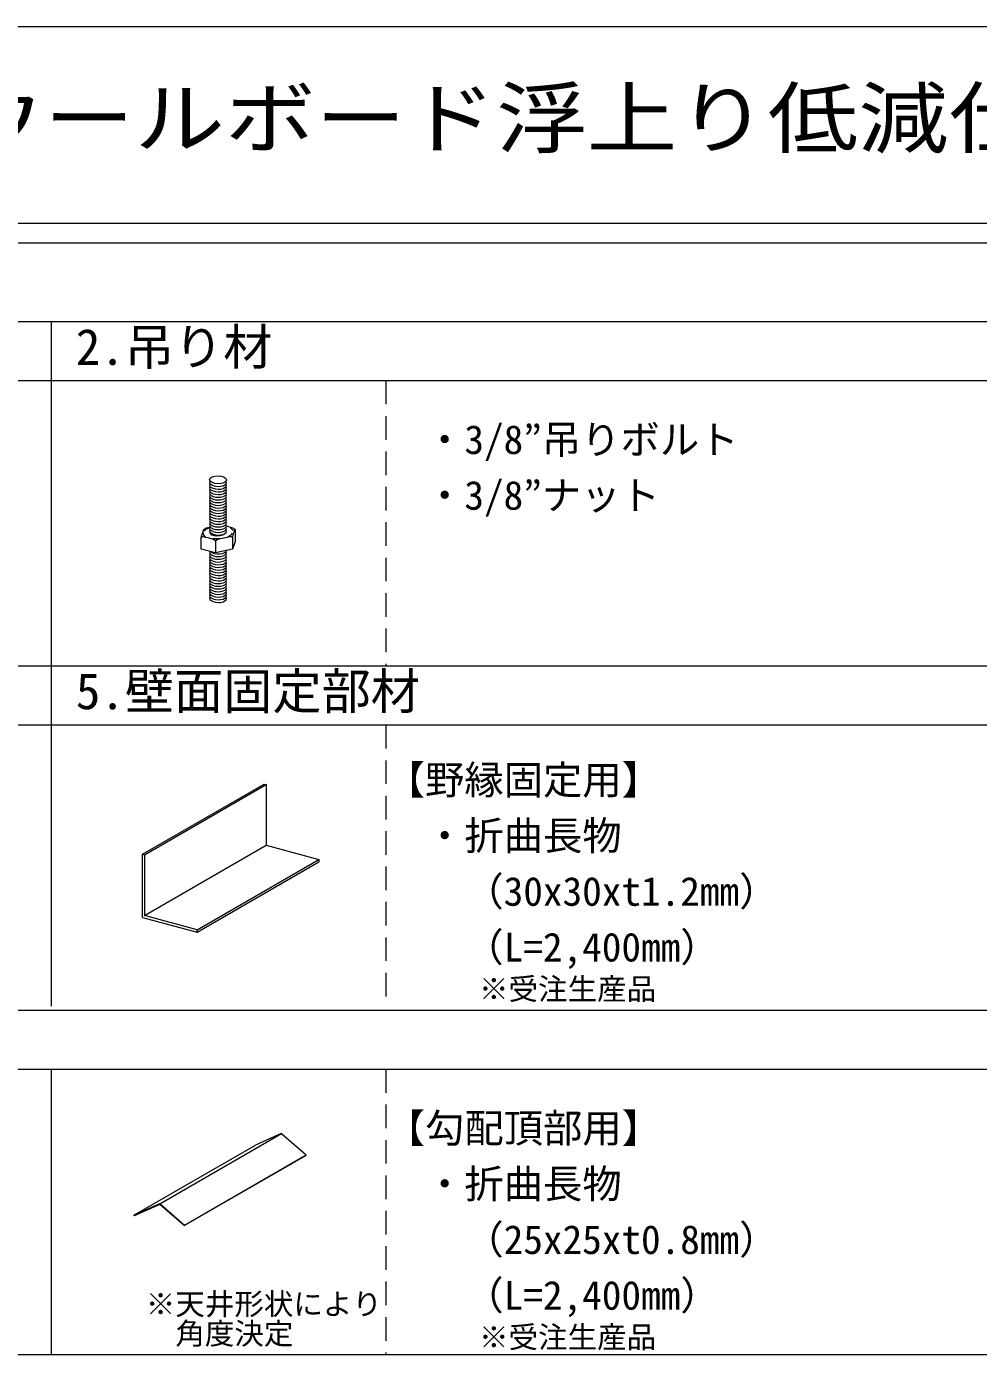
# Model space of a CAD drawing. Units: millimetres on the paper, enlarged 50 times, with parts at other scales. Extents: x -9752 to 9748, y -6991 to 6878.
# Drawn here: x -4877 to -2457, y 3502 to 6878 of the extents above; entities that cross this region are included whole.
import ezdxf
from ezdxf.enums import TextEntityAlignment as Align

# ---------------------------------------------------------------- set-up
doc = ezdxf.new("R2010")
doc.units = ezdxf.units.MM
doc.header["$LTSCALE"] = 50
doc.linetypes.add('DASHED1', pattern=[1.8, 1.2, -0.6])
for name, color, linetype, lineweight in [('1-1_中線', 7, 'Continuous', 18), ('1-6_文字', 4, 'Continuous', 9), ('F-3_太線２', 3, 'Continuous', 18), ('F-6_文字', 7, 'Continuous', 18)]:
    doc.layers.add(name, color=color, linetype=linetype, lineweight=lineweight)
doc.styles.add('ＭＳ ゴシック', font='')
doc.styles.get('ＭＳ ゴシック').set_extended_font_data('MS Gothic')

msp = doc.modelspace()

# ---------------------------------------------------------------- linework, layer by layer
at = {"layer": '1-1_中線'}
for p, q in [((-4433.11, 5549.45), (-4433.11, 5579.88)), ((-4426.42, 5599.44), (-4425.11, 5600.19)), ((-4396.97, 5570.2), (-4396.97, 5539.77)), ((-4353.96, 5579.75), (-4353.96, 5549.32)), ((-4347.43, 5599.59), (-4347.15, 5599.31)), ((-4347.09, 5599), (-4347.09, 5568.57)), ((-4582.76, 4773.71), (-4273.47, 4952.28)), ((-4577.18, 4772.21), (-4267.88, 4950.78)), ((-4577.18, 4617.93), (-4267.88, 4796.5)), ((-4267.88, 4796.5), (-4133.76, 4760.56)), ((-4582.76, 4773.71), (-4577.18, 4772.21)), ((-4582.76, 4613), (-4582.76, 4773.71)), ((-4577.18, 4772.21), (-4577.18, 4617.93)), ((-4443.05, 4575.56), (-4133.76, 4754.13)), ((-4582.76, 4613), (-4443.05, 4575.56)), ((-4443.05, 4581.99), (-4577.18, 4617.93)), ((-4443.05, 4575.56), (-4443.05, 4581.99)), ((-4538.3, 3885.56), (-4229.38, 4063.91)), ((-4229.9, 4063.77), (-4295.29, 4034.71)), ((-4228.02, 4063.49), (-4166.69, 4009.64)), ((-4604.55, 3856.16), (-4295.29, 4034.71)), ((-4476.73, 3830), (-4167.47, 4008.55)), ((-4475.85, 3831), (-4166.59, 4009.55)), ((-4167.47, 4008.55), (-4166.59, 4009.55)), ((-4166.59, 4009.55), (-4166.69, 4009.64)), ((-4166.69, 4009.64), (-4166.59, 4009.55)), ((-4539.16, 3885.22), (-4604.55, 3856.16)), ((-4538.13, 3883.91), (-4603.89, 3854.69)), ((-4476.73, 3830), (-4538.13, 3883.91)), ((-4537.28, 3884.94), (-4475.95, 3831.09)), ((-4604.55, 3856.16), (-4603.89, 3854.69)), ((-4476.73, 3830), (-4475.85, 3831)), ((-4475.85, 3831), (-4475.95, 3831.09)), ((-4475.95, 3831.09), (-4475.85, 3831))]:
    msp.add_line(p, q, dxfattribs=at)
for points in [[(-4347.09, 5568.57), (-4353.96, 5549.32), (-4396.97, 5539.77), (-4433.11, 5549.45)], [(-4273.47, 4952.28), (-4267.88, 4950.78), (-4267.88, 4796.5)], [(-4443.05, 4581.99), (-4133.76, 4760.56), (-4133.76, 4754.13)]]:
    msp.add_lwpolyline(points, dxfattribs=at)
for centre in [(-4229.19, 4062.16), (-4538.44, 3883.61)]:
    msp.add_arc(centre, 1.77, 48.71529, 113.96271, dxfattribs=at)
for centre, major_axis, ratio, start_param, end_param in [((-4390.32, 5718.73), (21.44, -0.49), 0.474095, 2.8085354, 6.637984), ((-4390.32, 5711.87), (21.44, -0.49), 0.474095, 2.8085354, 6.637984), ((-4390.32, 5705.02), (21.44, -0.49), 0.474095, 2.8085354, 6.637984), ((-4390.32, 5698.16), (21.44, -0.49), 0.474095, 2.8085354, 6.637984), ((-4390.32, 5691.3), (21.44, -0.49), 0.474095, 2.8085354, 6.637984), ((-4390.32, 5684.44), (21.44, -0.49), 0.474095, 2.8085354, 6.637984), ((-4390.32, 5677.59), (21.44, -0.49), 0.474095, 2.8085354, 6.637984), ((-4390.32, 5670.73), (21.44, -0.49), 0.474095, 2.8085354, 6.637984), ((-4390.32, 5663.87), (21.44, -0.49), 0.474095, 2.8085354, 6.637984), ((-4390.32, 5657.02), (21.44, -0.49), 0.474095, 2.8085354, 6.637984), ((-4390.32, 5650.16), (21.44, -0.49), 0.474095, 2.8085354, 6.637984), ((-4390.32, 5643.3), (21.44, -0.49), 0.474095, 2.8085354, 6.637984), ((-4390.32, 5636.44), (21.44, -0.49), 0.474095, 2.8085354, 6.637984), ((-4390.1, 5592.01), (38.1, 2.77), 0.410193, 2.2290904, 2.7553389), ((-4404.73, 5603.9), (-21.5, -4.84), 0.113869, 5.0377348, 5.9327598), ((-4390.32, 5629.59), (21.44, -0.49), 0.474095, 2.8085354, 6.637984), ((-4390.32, 5622.73), (21.44, -0.49), 0.474095, 2.8085354, 6.637984), ((-4390.32, 5615.87), (21.44, -0.49), 0.474095, 2.8085354, 6.637984), ((-4390.32, 5609.02), (21.44, -0.49), 0.474095, 2.8085354, 6.637984), ((-4390.32, 5602.16), (21.44, -0.49), 0.474095, 2.8085354, 6.637984), ((-4365.16, 5603.84), (-18.06, 4.93), 0.132602, 3.3728295, 5.0110855), ((-4390.1, 5592.01), (38.1, 2.77), 0.410193, 0.0600078, 0.5561709), ((-4429.67, 5589.5), (-3.34, -9.95), 0.080122, 3.2320907, 6.0489062), ((-4415.04, 5575.04), (-18.06, 4.93), 0.132602, 3.1777912, 6.3193836), ((-4390.1, 5592.01), (38.1, 2.77), 0.410193, 3.0570245, 3.7002533), ((-4390.32, 5595.3), (21.44, -0.49), 0.474095, 2.8085354, 6.637984), ((-4390.1, 5592.01), (20.48, 1.49), 0.410193, 2.9626547, 6.0928797), ((-4390.1, 5592.01), (38.1, 2.77), 0.410193, 4.2932244, 4.7884203), ((-4375.46, 5574.97), (-21.5, -4.84), 0.113869, 3.1159443, 6.2575369), ((-4390.32, 5588.44), (21.44, -0.49), 0.474095, 0.3461234, 0.3547987), ((-4390.1, 5592.01), (38.1, 2.77), 0.410193, 5.4020339, 5.9538589), ((-4350.52, 5589.37), (-3.34, -9.95), 0.080122, 2.9073136, 6.0489062), ((-4390.32, 5533.59), (21.44, -0.49), 0.474095, 2.8085354, 6.637984), ((-4390.32, 5540.44), (21.44, -0.49), 0.474095, 2.8827025, 6.637984), ((-4390.32, 5547.3), (21.44, -0.49), 0.474095, 3.6119794, 6.202019), ((-4390.32, 5526.73), (21.44, -0.49), 0.474095, 2.8085354, 6.637984), ((-4390.32, 5519.87), (21.44, -0.49), 0.474095, 2.8085354, 6.637984), ((-4390.32, 5513.02), (21.44, -0.49), 0.474095, 2.8085354, 6.637984), ((-4390.32, 5506.16), (21.44, -0.49), 0.474095, 2.8085354, 6.637984), ((-4390.32, 5499.3), (21.44, -0.49), 0.474095, 2.8085354, 6.637984), ((-4390.32, 5492.44), (21.44, -0.49), 0.474095, 2.8085354, 6.637984), ((-4390.32, 5485.59), (21.44, -0.49), 0.474095, 2.8085354, 6.637984), ((-4390.32, 5478.73), (21.44, -0.49), 0.474095, 2.8085354, 6.637984), ((-4390.32, 5471.87), (21.44, -0.49), 0.474095, 2.8085354, 6.637984), ((-4390.32, 5465.02), (21.44, -0.49), 0.474095, 2.8085354, 6.637984), ((-4390.32, 5458.16), (21.44, -0.49), 0.474095, 2.8085354, 6.637984), ((-4390.32, 5451.3), (21.44, -0.49), 0.474095, 2.8085354, 6.637984), ((-4390.32, 5444.44), (21.44, -0.49), 0.474095, 2.8085354, 6.637984), ((-4390.32, 5437.59), (21.44, -0.49), 0.474095, 2.8085354, 6.637984), ((-4390.32, 5430.73), (21.44, -0.49), 0.474095, 2.8085354, 6.637984), ((-4390.32, 5423.87), (21.44, -0.49), 0.474095, 2.8085354, 6.637984)]:
    msp.add_ellipse(centre, major_axis=major_axis, ratio=ratio, start_param=start_param, end_param=end_param, dxfattribs=at)
msp.add_ellipse((-4390.32, 5725.59), major_axis=(21.44, -0.49), ratio=0.474095, dxfattribs=at)
at = {"layer": 'F-3_太線２'}
msp.add_line((-9751.67, 6877.5), (9748.33, 6877.5), dxfattribs=at)
at = {"layer": 'F-6_文字', "color": 3}
for p, q in [((-9751.67, 6377.5), (9748.33, 6377.5)), ((-9751.67, 6327.5), (9748.33, 6327.5)), ((-9751.67, 6127.5), (-1.67, 6127.5)), ((-4814.17, 6127.5), (-4814.17, 5252.5)), ((-9626.67, 5977.5), (-1.67, 5977.5)), ((-9626.67, 5252.5), (-1.67, 5252.5)), ((-4814.17, 5252.5), (-4814.17, 4387.5)), ((-9626.67, 5102.5), (-1.67, 5102.5)), ((-9626.67, 4377.5), (-1.67, 4377.5)), ((-9626.67, 4227.5), (-1.67, 4227.5)), ((-4814.17, 4227.5), (-4814.17, 3502.5)), ((-9626.67, 3502.5), (-1.67, 3502.5))]:
    msp.add_line(p, q, dxfattribs=at)
at = {"layer": 'F-6_文字', "color": 4, "linetype": 'DASHED1', "lineweight": 9}
for p, q in [((-3964.17, 5977.5), (-3964.17, 5252.5)), ((-3964.17, 5102.5), (-3964.17, 4387.5)), ((-3964.17, 4227.5), (-3964.17, 3502.5))]:
    msp.add_line(p, q, dxfattribs=at)

# ---------------------------------------------------------------- texts
at = {"layer": '1-6_文字', "style": 'ＭＳ ゴシック'}
for s, height, p in [(' 2.吊り材', 91.64, (-4814.17, 5990)), ('・3/8”吊りボルト', 73.31, (-3864.17, 5769.17)), ('・3/8”ナット', 73.31, (-3864.17, 5627.5)), (' 5.壁面固定部材', 91.64, (-4814.17, 5115)), ('【野縁固定用】', 73.31, (-3964.17, 4904.17)), ('・折曲長物', 73.31, (-3864.17, 4762.5)), ('（30x30xt1.2mm）', 73.31, (-3764.17, 4620.83)), ('（L=2,400mm）', 73.31, (-3764.17, 4479.17)), (' ※受注生産品', 54.99, (-3764.17, 4387.5)), ('【勾配頂部用】', 73.31, (-3964.17, 4019.17)), ('・折曲長物', 73.31, (-3864.17, 3877.5)), ('（25x25xt0.8mm）', 73.31, (-3764.17, 3735.83)), ('（L=2,400mm）', 73.31, (-3764.17, 3594.17)), ('※天井形状により', 54.99, (-4573.84, 3586.69)), ('\u3000角度決定', 54.99, (-4573.84, 3511.69)), (' ※受注生産品', 54.99, (-3764.17, 3502.5))]:
    msp.add_text(s, height=height, dxfattribs=at).set_placement(p, align=Align.BOTTOM_LEFT)
at = {"layer": 'F-6_文字', "color": 2, "style": 'ＭＳ ゴシック', "width": 1.15}
msp.add_text('安心天井工法 安心天井Ｓ（グラスウールボード浮上り低減仕様）\u3000標準図', height=146.6, dxfattribs=at).set_placement((-8626.67, 6527.5), align=Align.BOTTOM_LEFT)

doc.saveas('drawing.dxf')
